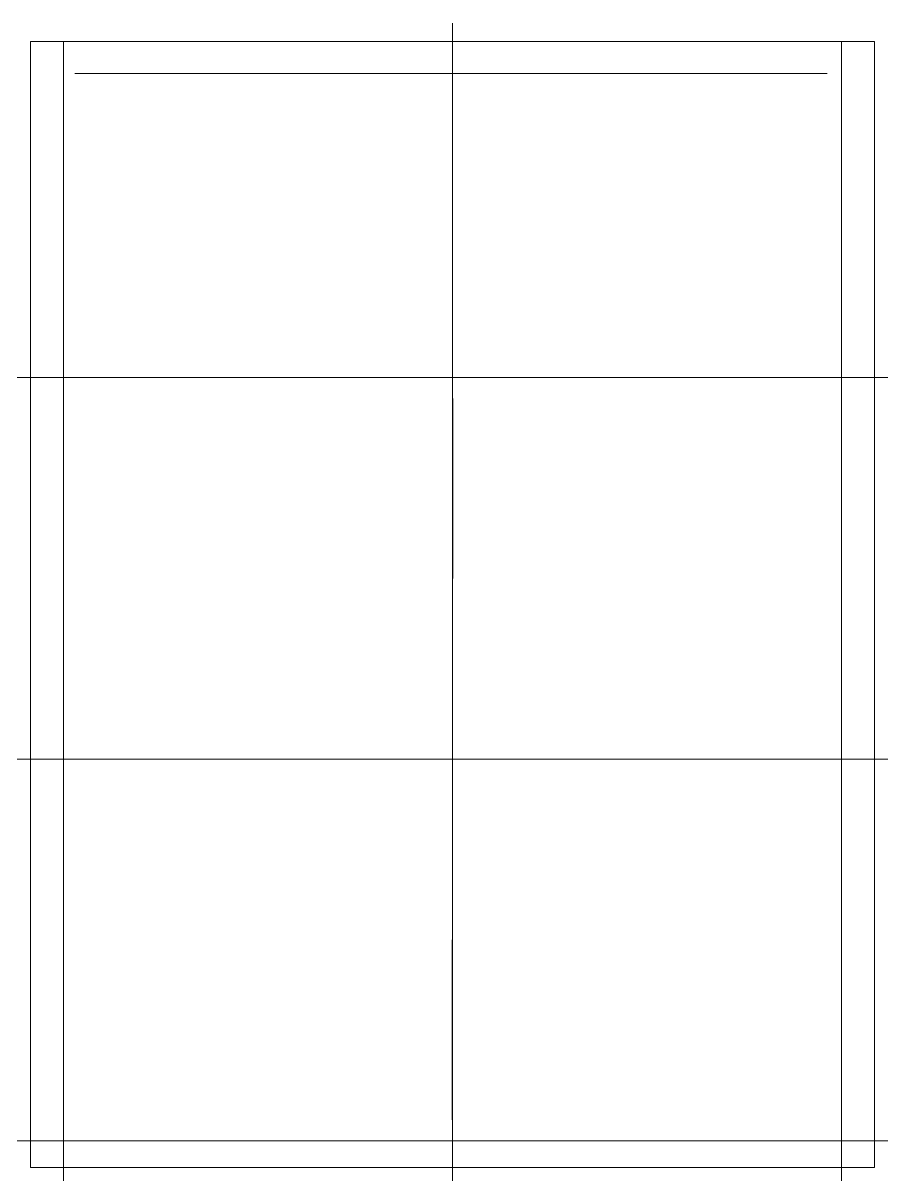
# Model space of a CAD drawing. Header units: millimetres. Extents: x -1949 to 1995, y -1808 to 1842.
# Drawn here: x -850 to 65, y 615 to 1842 of the extents above; entities that cross this region are included whole.
import ezdxf

# ---------------------------------------------------------------- set-up
doc = ezdxf.new("R2010")
doc.units = ezdxf.units.MM
doc.layers.add('Laser Table', color=2, linetype='Continuous', lineweight=0, true_color=0xffff00)
doc.layers.add('Referance lines', color=2, linetype='Continuous', lineweight=0, true_color=0xffff00)

msp = doc.modelspace()

# ---------------------------------------------------------------- linework, layer by layer
at = {"layer": 'Laser Table', "color": 2, "true_color": 0xffff00}
for p, q in [((-842.67532, 622.835), (-842.67532, 1822.835)), ((-842.67532, 1822.835), (57.32468, 1822.835)), ((57.32468, 622.835), (57.32468, 1822.835)), ((57.32468, 622.835), (-842.67532, 622.835))]:
    msp.add_line(p, q, dxfattribs=at)
at = {"layer": 'Referance lines', "color": 2, "true_color": 0xffff00}
for p, q in [((-392.67532, 1735.0516), (-392.67532, 1842.3916)), ((-392.67532, 1822.835), (-392.67532, 622.835)), ((-795.16785, 1788.7216), (6.78983, 1788.7216)), ((-660.75658, 1788.7216), (-768.09658, 1788.7216)), ((-553.41658, 1788.7216), (-660.75658, 1788.7216)), ((-446.34532, 1788.7216), (-553.68532, 1788.7216)), ((-446.34532, 1788.7216), (-339.00532, 1788.7216)), ((-339.00532, 1788.7216), (-231.66532, 1788.7216)), ((-231.66532, 1788.7216), (-124.32532, 1788.7216)), ((-392.67532, 1614.693), (-392.67532, 1314.693)), ((-939.26328, 1464.693), (153.91264, 1464.693)), ((-813.17532, 1464.693), (24.82468, 1464.693)), ((-813.17532, 1464.693), (-543.14397, 1464.693)), ((-245.20668, 1464.693), (24.82468, 1464.693)), ((-963.17532, 1058.014), (-663.17532, 1058.014)), ((-813.17532, 1058.014), (24.82468, 1058.014)), ((174.82468, 1058.014), (-125.17532, 1058.014)), ((-392.67532, 501.335), (-392.67532, 801.335)), ((153.91264, 651.335), (-939.26328, 651.335)), ((24.82468, 651.335), (-813.17532, 651.335)), ((-813.17532, 651.335), (24.82468, 651.335)), ((-543.14397, 651.335), (-813.17532, 651.335)), ((24.82468, 651.335), (-245.20668, 651.335))]:
    msp.add_line(p, q, dxfattribs=at)
at = {"layer": 'Referance lines'}
for p, q in [((-807.34558, 514.19145), (-807.34558, 1822.835)), ((21.99651, 514.19145), (21.99651, 1822.835)), ((-392.86434, 673.8113), (-392.48624, 1442.3536)), ((-0.52773, 1058.07791), (-784.69443, 1057.95011))]:
    msp.add_line(p, q, dxfattribs=at)

doc.saveas('drawing.dxf')
